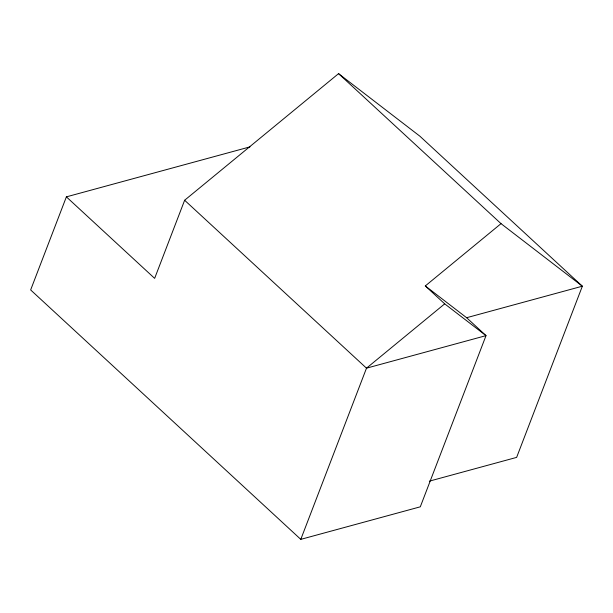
<?xml version="1.0" encoding="UTF-8"?>
<svg xmlns="http://www.w3.org/2000/svg" width="613" height="613" viewBox="0 0 613 613"><rect width="100%" height="100%" fill="white"/><g stroke="black" fill="none" stroke-linecap="round" stroke-linejoin="round"><path stroke-width="0.92" d="M249.966 146.875L66.38 196.865L30.65 289.941L300.784 539.363L420.303 506.813L486.017 335.633L466.616 317.718L425.299 285.942L501.028 223.645L582.35 286.202L516.636 457.39L429.376 481.151M466.616 317.718L582.35 286.202L419.882 136.193L338.56 73.637L184.628 200.252L154.645 278.363L66.38 196.865M300.784 539.363L366.497 368.175L444.701 303.849L486.017 335.633L366.497 368.175L184.628 200.252M338.56 73.637L501.028 223.645M425.299 285.942L444.701 303.849"/></g></svg>
